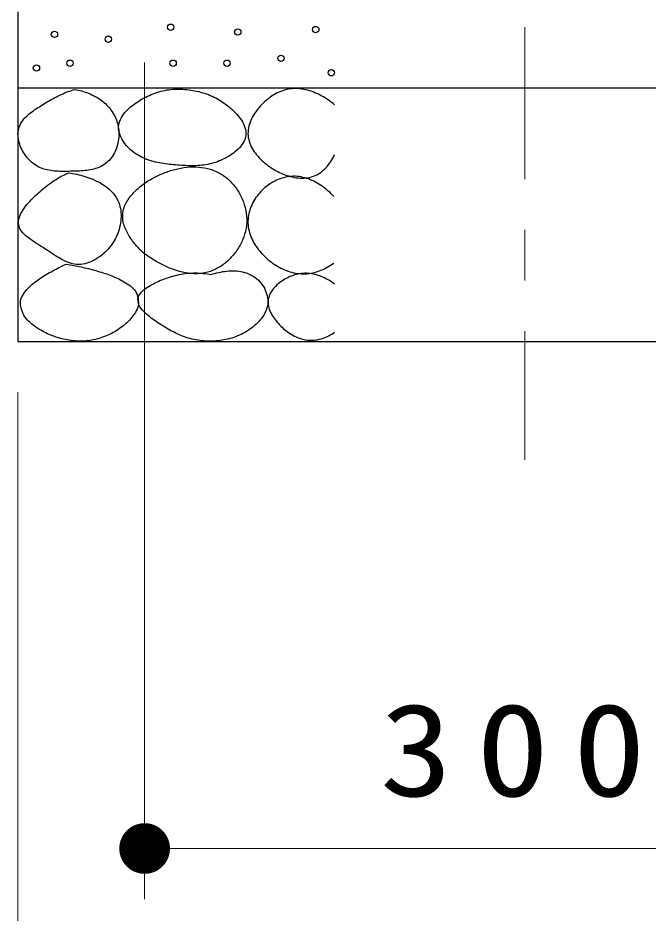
# Model space of a CAD drawing. Units: millimetres on the paper, scale 1:20. Extents: x -365 to 10, y -40 to 257.
# Drawn here: x -296.77 to -284.34, y 73.79 to 91.44 of the extents above; entities that cross this region are included whole.
import ezdxf

# ---------------------------------------------------------------- set-up
doc = ezdxf.new("R2010")
doc.units = ezdxf.units.MM
doc.linetypes.add('USER2', pattern=[6, 3, -1, 1, -1])
doc.layers.add('LY_1', color=7, linetype='Continuous', lineweight=25)
doc.styles.add('ＭＳ ゴシック', font='')
doc.styles.get('ＭＳ ゴシック').set_extended_font_data('MS Gothic')

# ---------------------------------------------------------------- blocks, each defined once
blk = doc.blocks.new('filled_dot')
at = {"color": 0, "linetype": 'Continuous', "lineweight": -2, "const_width": 1.25}
blk.add_lwpolyline([(-0.625, 0, 1), (0.625, 0, 1)], format="xyb", close=True, dxfattribs=at)

msp = doc.modelspace()

# ---------------------------------------------------------------- linework, layer by layer
at = {"layer": 'LY_1', "linetype": 'USER2', "lineweight": 13}
msp.add_line((-286.773, 127.26), (-286.773, 82.726), dxfattribs=at)
at = {"layer": 'LY_1'}
for p, q in [((-296.773, 91.56), (-296.773, 85.06)), ((-296.773, 90.06), (-276.773, 90.06)), ((-296.773, 85.06), (-276.773, 85.06))]:
    msp.add_line(p, q, dxfattribs=at)
at = {"layer": 'LY_1', "lineweight": 13}
for p, q in [((-294.273, 90.56), (-294.273, 74.06)), ((-296.773, 84.06), (-296.773, 64.06)), ((-279.273, 75.06), (-294.273, 75.06))]:
    msp.add_line(p, q, dxfattribs=at)
at = {"layer": 'LY_1'}
for centre in [(-293.758, 91.257), (-290.896, 91.21), (-296.053, 91.115), (-292.434, 91.162), (-294.988, 91.02), (-295.745, 90.547), (-293.711, 90.547), (-292.646, 90.547), (-291.582, 90.642), (-296.408, 90.453), (-290.588, 90.358)]:
    msp.add_circle(centre, 0.0625, dxfattribs=at)
for points, knots in [([(-293.679, 90.035), (-293.732, 90.031), (-293.785, 90.026), (-293.838, 90.018), (-293.89, 90.009), (-293.942, 89.997), (-293.993, 89.982), (-294.044, 89.967), (-294.094, 89.948), (-294.143, 89.928), (-294.192, 89.908), (-294.24, 89.885), (-294.286, 89.86), (-294.333, 89.835), (-294.379, 89.808), (-294.423, 89.778), (-294.467, 89.749), (-294.511, 89.718), (-294.551, 89.683), (-294.591, 89.648), (-294.63, 89.612), (-294.663, 89.571), (-294.697, 89.53), (-294.729, 89.485), (-294.75, 89.437), (-294.771, 89.39), (-294.786, 89.335), (-294.788, 89.284), (-294.789, 89.232), (-294.776, 89.178), (-294.759, 89.128), (-294.741, 89.079), (-294.713, 89.032), (-294.683, 88.988), (-294.654, 88.945), (-294.618, 88.904), (-294.58, 88.867), (-294.543, 88.83), (-294.501, 88.796), (-294.458, 88.766), (-294.414, 88.736), (-294.367, 88.71), (-294.32, 88.687), (-294.272, 88.664), (-294.222, 88.645), (-294.171, 88.629), (-294.121, 88.613), (-294.069, 88.6), (-294.017, 88.589), (-293.965, 88.577), (-293.913, 88.569), (-293.86, 88.562), (-293.808, 88.554), (-293.755, 88.549), (-293.702, 88.544), (-293.649, 88.539), (-293.596, 88.535), (-293.543, 88.532), (-293.49, 88.529), (-293.437, 88.525), (-293.384, 88.524), (-293.331, 88.524), (-293.278, 88.523), (-293.225, 88.527), (-293.172, 88.53), (-293.119, 88.535), (-293.067, 88.544), (-293.014, 88.552), (-292.962, 88.564), (-292.912, 88.579), (-292.861, 88.594), (-292.811, 88.613), (-292.762, 88.634), (-292.714, 88.656), (-292.666, 88.68), (-292.621, 88.707), (-292.575, 88.735), (-292.531, 88.764), (-292.49, 88.798), (-292.449, 88.832), (-292.409, 88.868), (-292.376, 88.909), (-292.344, 88.951), (-292.312, 88.997), (-292.295, 89.045), (-292.278, 89.094), (-292.271, 89.151), (-292.276, 89.202), (-292.281, 89.253), (-292.302, 89.305), (-292.325, 89.353), (-292.347, 89.4), (-292.379, 89.444), (-292.411, 89.486), (-292.443, 89.528), (-292.48, 89.568), (-292.517, 89.605), (-292.555, 89.642), (-292.595, 89.677), (-292.637, 89.71), (-292.678, 89.743), (-292.722, 89.774), (-292.767, 89.802), (-292.812, 89.83), (-292.859, 89.856), (-292.906, 89.879), (-292.954, 89.902), (-293.003, 89.922), (-293.053, 89.94), (-293.103, 89.958), (-293.154, 89.973), (-293.206, 89.986), (-293.257, 89.999), (-293.309, 90.009), (-293.362, 90.017), (-293.414, 90.025), (-293.467, 90.03), (-293.52, 90.033), (-293.573, 90.036), (-293.626, 90.035), (-293.679, 90.035)], [0, 0, 0, 0, 1, 1, 1, 2, 2, 2, 3, 3, 3, 4, 4, 4, 5, 5, 5, 6, 6, 6, 7, 7, 7, 8, 8, 8, 9, 9, 9, 10, 10, 10, 11, 11, 11, 12, 12, 12, 13, 13, 13, 14, 14, 14, 15, 15, 15, 16, 16, 16, 17, 17, 17, 18, 18, 18, 19, 19, 19, 20, 20, 20, 21, 21, 21, 22, 22, 22, 23, 23, 23, 24, 24, 24, 25, 25, 25, 26, 26, 26, 27, 27, 27, 28, 28, 28, 29, 29, 29, 30, 30, 30, 31, 31, 31, 32, 32, 32, 33, 33, 33, 34, 34, 34, 35, 35, 35, 36, 36, 36, 37, 37, 37, 38, 38, 38, 39, 39, 39, 40, 40, 40, 40]), ([(-290.523, 89.725), (-290.563, 89.758), (-290.603, 89.79), (-290.644, 89.819), (-290.686, 89.848), (-290.73, 89.875), (-290.775, 89.899), (-290.82, 89.924), (-290.866, 89.946), (-290.913, 89.965), (-290.96, 89.984), (-291.009, 90.001), (-291.058, 90.014), (-291.108, 90.027), (-291.158, 90.037), (-291.209, 90.042), (-291.26, 90.047), (-291.311, 90.048), (-291.362, 90.044), (-291.413, 90.039), (-291.464, 90.029), (-291.512, 90.015), (-291.561, 90.001), (-291.609, 89.981), (-291.655, 89.959), (-291.7, 89.936), (-291.744, 89.909), (-291.786, 89.88), (-291.828, 89.851), (-291.868, 89.818), (-291.905, 89.784), (-291.943, 89.749), (-291.979, 89.713), (-292.012, 89.674), (-292.045, 89.635), (-292.077, 89.594), (-292.104, 89.552), (-292.132, 89.509), (-292.158, 89.464), (-292.177, 89.417), (-292.197, 89.37), (-292.215, 89.321), (-292.224, 89.271), (-292.233, 89.221), (-292.236, 89.169), (-292.232, 89.119), (-292.228, 89.068), (-292.215, 89.017), (-292.198, 88.97), (-292.181, 88.922), (-292.156, 88.876), (-292.13, 88.833), (-292.103, 88.789), (-292.071, 88.748), (-292.038, 88.71), (-292.005, 88.671), (-291.968, 88.635), (-291.93, 88.601), (-291.892, 88.568), (-291.851, 88.536), (-291.809, 88.507), (-291.767, 88.478), (-291.723, 88.451), (-291.679, 88.427), (-291.634, 88.402), (-291.588, 88.38), (-291.54, 88.361), (-291.493, 88.342), (-291.444, 88.325), (-291.395, 88.312), (-291.346, 88.299), (-291.295, 88.289), (-291.244, 88.284), (-291.194, 88.279), (-291.142, 88.278), (-291.091, 88.283), (-291.041, 88.288), (-290.99, 88.299), (-290.942, 88.316), (-290.895, 88.333), (-290.848, 88.358), (-290.807, 88.387), (-290.765, 88.416), (-290.727, 88.452), (-290.693, 88.489), (-290.658, 88.526), (-290.627, 88.568), (-290.599, 88.61), (-290.57, 88.652), (-290.547, 88.698), (-290.523, 88.743)], [0, 0, 0, 0, 1, 1, 1, 2, 2, 2, 3, 3, 3, 4, 4, 4, 5, 5, 5, 6, 6, 6, 7, 7, 7, 8, 8, 8, 9, 9, 9, 10, 10, 10, 11, 11, 11, 12, 12, 12, 13, 13, 13, 14, 14, 14, 15, 15, 15, 16, 16, 16, 17, 17, 17, 18, 18, 18, 19, 19, 19, 20, 20, 20, 21, 21, 21, 22, 22, 22, 23, 23, 23, 24, 24, 24, 25, 25, 25, 26, 26, 26, 27, 27, 27, 28, 28, 28, 29, 29, 29, 30, 30, 30, 30]), ([(-295.651, 90.03), (-295.696, 90.016), (-295.741, 90.002), (-295.785, 89.986), (-295.83, 89.969), (-295.873, 89.951), (-295.916, 89.931), (-295.959, 89.911), (-296.001, 89.89), (-296.043, 89.868), (-296.085, 89.846), (-296.126, 89.823), (-296.167, 89.799), (-296.208, 89.776), (-296.249, 89.751), (-296.289, 89.726), (-296.33, 89.702), (-296.37, 89.677), (-296.409, 89.651), (-296.448, 89.624), (-296.488, 89.597), (-296.524, 89.568), (-296.561, 89.538), (-296.598, 89.508), (-296.63, 89.473), (-296.662, 89.438), (-296.693, 89.401), (-296.716, 89.36), (-296.738, 89.32), (-296.756, 89.274), (-296.765, 89.228), (-296.774, 89.183), (-296.774, 89.134), (-296.769, 89.087), (-296.765, 89.04), (-296.753, 88.993), (-296.738, 88.949), (-296.724, 88.904), (-296.704, 88.86), (-296.682, 88.819), (-296.659, 88.777), (-296.633, 88.737), (-296.604, 88.7), (-296.575, 88.663), (-296.543, 88.628), (-296.507, 88.597), (-296.472, 88.566), (-296.433, 88.537), (-296.392, 88.515), (-296.351, 88.492), (-296.306, 88.474), (-296.262, 88.459), (-296.217, 88.445), (-296.17, 88.436), (-296.123, 88.428), (-296.077, 88.421), (-296.029, 88.418), (-295.982, 88.415), (-295.935, 88.413), (-295.887, 88.413), (-295.84, 88.413), (-295.793, 88.413), (-295.745, 88.414), (-295.698, 88.415), (-295.651, 88.416), (-295.604, 88.417), (-295.556, 88.42), (-295.509, 88.423), (-295.462, 88.426), (-295.415, 88.433), (-295.368, 88.439), (-295.321, 88.446), (-295.276, 88.458), (-295.23, 88.47), (-295.184, 88.485), (-295.142, 88.505), (-295.1, 88.526), (-295.058, 88.551), (-295.023, 88.581), (-294.987, 88.611), (-294.955, 88.648), (-294.927, 88.685), (-294.899, 88.723), (-294.875, 88.765), (-294.855, 88.808), (-294.835, 88.851), (-294.819, 88.896), (-294.807, 88.941), (-294.795, 88.987), (-294.787, 89.034), (-294.783, 89.081), (-294.778, 89.128), (-294.778, 89.176), (-294.783, 89.223), (-294.787, 89.269), (-294.796, 89.317), (-294.808, 89.362), (-294.821, 89.407), (-294.838, 89.452), (-294.859, 89.494), (-294.879, 89.537), (-294.904, 89.578), (-294.931, 89.616), (-294.958, 89.655), (-294.989, 89.691), (-295.023, 89.724), (-295.056, 89.758), (-295.093, 89.788), (-295.13, 89.816), (-295.168, 89.845), (-295.209, 89.87), (-295.25, 89.893), (-295.291, 89.916), (-295.334, 89.936), (-295.378, 89.954), (-295.422, 89.971), (-295.467, 89.987), (-295.512, 90), (-295.558, 90.012), (-295.604, 90.021), (-295.651, 90.03)], [0, 0, 0, 0, 1, 1, 1, 2, 2, 2, 3, 3, 3, 4, 4, 4, 5, 5, 5, 6, 6, 6, 7, 7, 7, 8, 8, 8, 9, 9, 9, 10, 10, 10, 11, 11, 11, 12, 12, 12, 13, 13, 13, 14, 14, 14, 15, 15, 15, 16, 16, 16, 17, 17, 17, 18, 18, 18, 19, 19, 19, 20, 20, 20, 21, 21, 21, 22, 22, 22, 23, 23, 23, 24, 24, 24, 25, 25, 25, 26, 26, 26, 27, 27, 27, 28, 28, 28, 29, 29, 29, 30, 30, 30, 31, 31, 31, 32, 32, 32, 33, 33, 33, 34, 34, 34, 35, 35, 35, 36, 36, 36, 37, 37, 37, 38, 38, 38, 39, 39, 39, 40, 40, 40, 40]), ([(-294.315, 86.818), (-294.251, 86.772), (-294.187, 86.726), (-294.12, 86.684), (-294.053, 86.643), (-293.985, 86.603), (-293.914, 86.568), (-293.844, 86.533), (-293.772, 86.501), (-293.697, 86.475), (-293.623, 86.449), (-293.547, 86.426), (-293.47, 86.412), (-293.393, 86.399), (-293.313, 86.39), (-293.235, 86.393), (-293.157, 86.396), (-293.077, 86.408), (-293.002, 86.431), (-292.928, 86.454), (-292.855, 86.49), (-292.788, 86.531), (-292.722, 86.572), (-292.66, 86.623), (-292.604, 86.677), (-292.548, 86.732), (-292.496, 86.793), (-292.452, 86.858), (-292.408, 86.923), (-292.369, 86.993), (-292.339, 87.065), (-292.309, 87.137), (-292.285, 87.214), (-292.272, 87.291), (-292.259, 87.368), (-292.255, 87.449), (-292.261, 87.527), (-292.266, 87.605), (-292.283, 87.684), (-292.306, 87.758), (-292.329, 87.833), (-292.361, 87.907), (-292.399, 87.975), (-292.438, 88.043), (-292.484, 88.109), (-292.536, 88.167), (-292.587, 88.226), (-292.647, 88.281), (-292.71, 88.326), (-292.774, 88.37), (-292.846, 88.408), (-292.919, 88.436), (-292.992, 88.464), (-293.07, 88.482), (-293.148, 88.492), (-293.225, 88.503), (-293.305, 88.504), (-293.384, 88.5), (-293.462, 88.496), (-293.541, 88.483), (-293.617, 88.466), (-293.694, 88.45), (-293.77, 88.427), (-293.844, 88.4), (-293.918, 88.373), (-293.991, 88.341), (-294.06, 88.306), (-294.13, 88.27), (-294.199, 88.23), (-294.264, 88.185), (-294.328, 88.14), (-294.391, 88.092), (-294.447, 88.037), (-294.503, 87.982), (-294.558, 87.922), (-294.599, 87.856), (-294.64, 87.791), (-294.678, 87.716), (-294.694, 87.641), (-294.71, 87.566), (-294.708, 87.483), (-294.694, 87.407), (-294.679, 87.332), (-294.643, 87.257), (-294.607, 87.188), (-294.57, 87.119), (-294.522, 87.055), (-294.474, 86.993), (-294.425, 86.932), (-294.37, 86.875), (-294.315, 86.818)], [0, 0, 0, 0, 1, 1, 1, 2, 2, 2, 3, 3, 3, 4, 4, 4, 5, 5, 5, 6, 6, 6, 7, 7, 7, 8, 8, 8, 9, 9, 9, 10, 10, 10, 11, 11, 11, 12, 12, 12, 13, 13, 13, 14, 14, 14, 15, 15, 15, 16, 16, 16, 17, 17, 17, 18, 18, 18, 19, 19, 19, 20, 20, 20, 21, 21, 21, 22, 22, 22, 23, 23, 23, 24, 24, 24, 25, 25, 25, 26, 26, 26, 27, 27, 27, 28, 28, 28, 29, 29, 29, 30, 30, 30, 30]), ([(-295.777, 88.383), (-295.828, 88.36), (-295.878, 88.337), (-295.927, 88.311), (-295.976, 88.284), (-296.023, 88.255), (-296.069, 88.225), (-296.115, 88.194), (-296.16, 88.161), (-296.203, 88.127), (-296.247, 88.093), (-296.29, 88.058), (-296.331, 88.021), (-296.373, 87.985), (-296.414, 87.948), (-296.454, 87.909), (-296.493, 87.87), (-296.532, 87.83), (-296.568, 87.788), (-296.604, 87.747), (-296.64, 87.704), (-296.67, 87.657), (-296.699, 87.611), (-296.73, 87.561), (-296.745, 87.51), (-296.76, 87.458), (-296.769, 87.397), (-296.758, 87.346), (-296.747, 87.295), (-296.711, 87.246), (-296.677, 87.203), (-296.643, 87.161), (-296.597, 87.127), (-296.553, 87.093), (-296.51, 87.059), (-296.463, 87.029), (-296.417, 86.998), (-296.37, 86.968), (-296.323, 86.939), (-296.277, 86.909), (-296.23, 86.879), (-296.184, 86.848), (-296.138, 86.818), (-296.091, 86.788), (-296.046, 86.756), (-295.998, 86.728), (-295.951, 86.699), (-295.903, 86.67), (-295.853, 86.647), (-295.803, 86.624), (-295.751, 86.602), (-295.697, 86.591), (-295.644, 86.579), (-295.587, 86.575), (-295.532, 86.579), (-295.478, 86.583), (-295.423, 86.598), (-295.371, 86.616), (-295.319, 86.634), (-295.269, 86.66), (-295.222, 86.689), (-295.175, 86.718), (-295.13, 86.752), (-295.089, 86.788), (-295.047, 86.824), (-295.008, 86.864), (-294.973, 86.907), (-294.937, 86.949), (-294.905, 86.995), (-294.877, 87.042), (-294.849, 87.09), (-294.824, 87.14), (-294.804, 87.191), (-294.784, 87.243), (-294.768, 87.296), (-294.757, 87.35), (-294.746, 87.404), (-294.739, 87.46), (-294.738, 87.515), (-294.737, 87.57), (-294.74, 87.627), (-294.75, 87.68), (-294.761, 87.734), (-294.777, 87.789), (-294.8, 87.838), (-294.824, 87.888), (-294.855, 87.935), (-294.89, 87.978), (-294.925, 88.02), (-294.966, 88.058), (-295.009, 88.093), (-295.052, 88.128), (-295.099, 88.158), (-295.147, 88.185), (-295.195, 88.212), (-295.246, 88.236), (-295.297, 88.258), (-295.347, 88.279), (-295.4, 88.297), (-295.453, 88.314), (-295.506, 88.33), (-295.56, 88.343), (-295.614, 88.355), (-295.668, 88.367), (-295.723, 88.375), (-295.777, 88.383)], [0, 0, 0, 0, 1, 1, 1, 2, 2, 2, 3, 3, 3, 4, 4, 4, 5, 5, 5, 6, 6, 6, 7, 7, 7, 8, 8, 8, 9, 9, 9, 10, 10, 10, 11, 11, 11, 12, 12, 12, 13, 13, 13, 14, 14, 14, 15, 15, 15, 16, 16, 16, 17, 17, 17, 18, 18, 18, 19, 19, 19, 20, 20, 20, 21, 21, 21, 22, 22, 22, 23, 23, 23, 24, 24, 24, 25, 25, 25, 26, 26, 26, 27, 27, 27, 28, 28, 28, 29, 29, 29, 30, 30, 30, 31, 31, 31, 32, 32, 32, 33, 33, 33, 34, 34, 34, 35, 35, 35, 35]), ([(-290.539, 87.919), (-290.575, 87.956), (-290.611, 87.992), (-290.649, 88.026), (-290.687, 88.059), (-290.728, 88.091), (-290.77, 88.12), (-290.811, 88.149), (-290.855, 88.176), (-290.9, 88.2), (-290.945, 88.224), (-290.992, 88.246), (-291.04, 88.263), (-291.087, 88.28), (-291.137, 88.294), (-291.187, 88.303), (-291.237, 88.312), (-291.289, 88.317), (-291.339, 88.316), (-291.39, 88.315), (-291.442, 88.308), (-291.491, 88.298), (-291.541, 88.287), (-291.59, 88.271), (-291.637, 88.252), (-291.684, 88.233), (-291.73, 88.21), (-291.774, 88.183), (-291.817, 88.157), (-291.859, 88.126), (-291.898, 88.093), (-291.936, 88.06), (-291.973, 88.024), (-292.006, 87.986), (-292.04, 87.947), (-292.07, 87.906), (-292.097, 87.863), (-292.124, 87.82), (-292.148, 87.774), (-292.168, 87.727), (-292.188, 87.68), (-292.204, 87.631), (-292.215, 87.582), (-292.226, 87.532), (-292.233, 87.481), (-292.234, 87.43), (-292.235, 87.379), (-292.23, 87.327), (-292.221, 87.278), (-292.211, 87.228), (-292.196, 87.178), (-292.177, 87.131), (-292.159, 87.083), (-292.136, 87.037), (-292.11, 86.993), (-292.085, 86.949), (-292.056, 86.907), (-292.024, 86.867), (-291.993, 86.827), (-291.959, 86.788), (-291.923, 86.752), (-291.887, 86.716), (-291.849, 86.682), (-291.809, 86.65), (-291.769, 86.619), (-291.727, 86.589), (-291.684, 86.562), (-291.64, 86.535), (-291.595, 86.51), (-291.549, 86.489), (-291.503, 86.468), (-291.455, 86.449), (-291.406, 86.435), (-291.357, 86.42), (-291.307, 86.408), (-291.257, 86.401), (-291.207, 86.394), (-291.155, 86.391), (-291.104, 86.393), (-291.053, 86.394), (-291.002, 86.401), (-290.952, 86.412), (-290.903, 86.422), (-290.854, 86.438), (-290.806, 86.456), (-290.759, 86.475), (-290.712, 86.497), (-290.668, 86.522), (-290.623, 86.547), (-290.581, 86.575), (-290.539, 86.604)], [0, 0, 0, 0, 1, 1, 1, 2, 2, 2, 3, 3, 3, 4, 4, 4, 5, 5, 5, 6, 6, 6, 7, 7, 7, 8, 8, 8, 9, 9, 9, 10, 10, 10, 11, 11, 11, 12, 12, 12, 13, 13, 13, 14, 14, 14, 15, 15, 15, 16, 16, 16, 17, 17, 17, 18, 18, 18, 19, 19, 19, 20, 20, 20, 21, 21, 21, 22, 22, 22, 23, 23, 23, 24, 24, 24, 25, 25, 25, 26, 26, 26, 27, 27, 27, 28, 28, 28, 29, 29, 29, 30, 30, 30, 30]), ([(-295.818, 86.586), (-295.908, 86.543), (-295.998, 86.501), (-296.085, 86.453), (-296.172, 86.405), (-296.26, 86.356), (-296.341, 86.299), (-296.422, 86.242), (-296.509, 86.184), (-296.572, 86.111), (-296.636, 86.037), (-296.709, 85.947), (-296.723, 85.858), (-296.736, 85.768), (-296.7, 85.657), (-296.654, 85.575), (-296.608, 85.492), (-296.525, 85.422), (-296.447, 85.362), (-296.37, 85.301), (-296.28, 85.252), (-296.191, 85.211), (-296.101, 85.169), (-296.005, 85.136), (-295.909, 85.112), (-295.813, 85.088), (-295.713, 85.072), (-295.615, 85.067), (-295.516, 85.063), (-295.414, 85.068), (-295.317, 85.085), (-295.22, 85.102), (-295.123, 85.132), (-295.032, 85.169), (-294.94, 85.207), (-294.851, 85.256), (-294.77, 85.312), (-294.689, 85.369), (-294.608, 85.434), (-294.547, 85.509), (-294.485, 85.585), (-294.415, 85.676), (-294.4, 85.766), (-294.384, 85.856), (-294.407, 85.97), (-294.453, 86.049), (-294.5, 86.128), (-294.598, 86.186), (-294.682, 86.238), (-294.765, 86.291), (-294.86, 86.327), (-294.952, 86.364), (-295.044, 86.4), (-295.14, 86.429), (-295.236, 86.456), (-295.331, 86.484), (-295.428, 86.507), (-295.525, 86.529), (-295.623, 86.55), (-295.72, 86.568), (-295.818, 86.586)], [0, 0, 0, 0, 1, 1, 1, 2, 2, 2, 3, 3, 3, 4, 4, 4, 5, 5, 5, 6, 6, 6, 7, 7, 7, 8, 8, 8, 9, 9, 9, 10, 10, 10, 11, 11, 11, 12, 12, 12, 13, 13, 13, 14, 14, 14, 15, 15, 15, 16, 16, 16, 17, 17, 17, 18, 18, 18, 19, 19, 19, 20, 20, 20, 20]), ([(-292.963, 86.379), (-293.015, 86.388), (-293.067, 86.397), (-293.12, 86.402), (-293.172, 86.408), (-293.225, 86.411), (-293.278, 86.411), (-293.331, 86.411), (-293.384, 86.408), (-293.436, 86.403), (-293.489, 86.397), (-293.541, 86.388), (-293.593, 86.378), (-293.644, 86.367), (-293.695, 86.354), (-293.746, 86.339), (-293.797, 86.324), (-293.847, 86.307), (-293.896, 86.288), (-293.946, 86.27), (-293.995, 86.249), (-294.042, 86.227), (-294.09, 86.204), (-294.137, 86.18), (-294.182, 86.152), (-294.226, 86.123), (-294.272, 86.094), (-294.308, 86.057), (-294.345, 86.02), (-294.386, 85.976), (-294.399, 85.929), (-294.412, 85.882), (-294.403, 85.822), (-294.385, 85.775), (-294.367, 85.729), (-294.326, 85.688), (-294.29, 85.649), (-294.255, 85.611), (-294.213, 85.577), (-294.172, 85.544), (-294.131, 85.511), (-294.087, 85.481), (-294.044, 85.451), (-294, 85.421), (-293.956, 85.392), (-293.911, 85.364), (-293.866, 85.336), (-293.821, 85.309), (-293.775, 85.283), (-293.729, 85.258), (-293.682, 85.233), (-293.634, 85.211), (-293.586, 85.189), (-293.537, 85.168), (-293.488, 85.151), (-293.438, 85.133), (-293.387, 85.118), (-293.336, 85.106), (-293.284, 85.093), (-293.232, 85.084), (-293.18, 85.077), (-293.128, 85.071), (-293.075, 85.066), (-293.022, 85.065), (-292.969, 85.064), (-292.916, 85.065), (-292.864, 85.069), (-292.811, 85.073), (-292.758, 85.08), (-292.707, 85.09), (-292.655, 85.099), (-292.603, 85.112), (-292.553, 85.127), (-292.502, 85.143), (-292.452, 85.161), (-292.404, 85.182), (-292.356, 85.204), (-292.309, 85.228), (-292.264, 85.255), (-292.219, 85.283), (-292.175, 85.313), (-292.134, 85.346), (-292.093, 85.379), (-292.053, 85.415), (-292.018, 85.454), (-291.983, 85.493), (-291.949, 85.535), (-291.923, 85.58), (-291.896, 85.625), (-291.872, 85.675), (-291.859, 85.725), (-291.846, 85.775), (-291.839, 85.83), (-291.842, 85.881), (-291.846, 85.933), (-291.859, 85.987), (-291.878, 86.035), (-291.896, 86.084), (-291.922, 86.132), (-291.952, 86.175), (-291.982, 86.218), (-292.018, 86.258), (-292.058, 86.293), (-292.097, 86.327), (-292.143, 86.356), (-292.189, 86.38), (-292.236, 86.403), (-292.288, 86.419), (-292.339, 86.431), (-292.39, 86.443), (-292.443, 86.449), (-292.496, 86.451), (-292.548, 86.454), (-292.602, 86.451), (-292.654, 86.446), (-292.707, 86.441), (-292.759, 86.432), (-292.81, 86.421), (-292.862, 86.41), (-292.913, 86.394), (-292.963, 86.379)], [0, 0, 0, 0, 1, 1, 1, 2, 2, 2, 3, 3, 3, 4, 4, 4, 5, 5, 5, 6, 6, 6, 7, 7, 7, 8, 8, 8, 9, 9, 9, 10, 10, 10, 11, 11, 11, 12, 12, 12, 13, 13, 13, 14, 14, 14, 15, 15, 15, 16, 16, 16, 17, 17, 17, 18, 18, 18, 19, 19, 19, 20, 20, 20, 21, 21, 21, 22, 22, 22, 23, 23, 23, 24, 24, 24, 25, 25, 25, 26, 26, 26, 27, 27, 27, 28, 28, 28, 29, 29, 29, 30, 30, 30, 31, 31, 31, 32, 32, 32, 33, 33, 33, 34, 34, 34, 35, 35, 35, 36, 36, 36, 37, 37, 37, 38, 38, 38, 39, 39, 39, 40, 40, 40, 40]), ([(-290.523, 86.192), (-290.56, 86.217), (-290.598, 86.242), (-290.637, 86.265), (-290.675, 86.287), (-290.715, 86.308), (-290.756, 86.326), (-290.797, 86.344), (-290.839, 86.36), (-290.882, 86.372), (-290.925, 86.385), (-290.97, 86.394), (-291.014, 86.399), (-291.058, 86.404), (-291.104, 86.406), (-291.148, 86.402), (-291.193, 86.399), (-291.237, 86.391), (-291.281, 86.38), (-291.324, 86.369), (-291.366, 86.354), (-291.408, 86.337), (-291.449, 86.319), (-291.489, 86.298), (-291.527, 86.275), (-291.565, 86.251), (-291.602, 86.225), (-291.636, 86.196), (-291.67, 86.167), (-291.702, 86.135), (-291.73, 86.101), (-291.758, 86.066), (-291.784, 86.028), (-291.802, 85.987), (-291.82, 85.947), (-291.834, 85.902), (-291.837, 85.858), (-291.841, 85.815), (-291.834, 85.768), (-291.823, 85.725), (-291.812, 85.682), (-291.792, 85.641), (-291.771, 85.602), (-291.75, 85.562), (-291.724, 85.525), (-291.697, 85.489), (-291.67, 85.454), (-291.64, 85.42), (-291.61, 85.387), (-291.579, 85.355), (-291.546, 85.324), (-291.511, 85.295), (-291.477, 85.267), (-291.441, 85.24), (-291.403, 85.216), (-291.365, 85.192), (-291.326, 85.17), (-291.285, 85.151), (-291.245, 85.133), (-291.202, 85.117), (-291.159, 85.105), (-291.116, 85.094), (-291.071, 85.086), (-291.027, 85.083), (-290.982, 85.08), (-290.937, 85.082), (-290.893, 85.088), (-290.848, 85.095), (-290.804, 85.106), (-290.762, 85.12), (-290.72, 85.135), (-290.678, 85.153), (-290.639, 85.173), (-290.599, 85.193), (-290.561, 85.218), (-290.523, 85.242)], [0, 0, 0, 0, 1, 1, 1, 2, 2, 2, 3, 3, 3, 4, 4, 4, 5, 5, 5, 6, 6, 6, 7, 7, 7, 8, 8, 8, 9, 9, 9, 10, 10, 10, 11, 11, 11, 12, 12, 12, 13, 13, 13, 14, 14, 14, 15, 15, 15, 16, 16, 16, 17, 17, 17, 18, 18, 18, 19, 19, 19, 20, 20, 20, 21, 21, 21, 22, 22, 22, 23, 23, 23, 24, 24, 24, 25, 25, 25, 25])]:
    msp.add_open_spline(points, degree=3, knots=knots, dxfattribs=at)

# ---------------------------------------------------------------- block references
at = {"layer": 'LY_1', "lineweight": 13, "xscale": 0.4, "yscale": 0.4}
msp.add_blockref('filled_dot', (-294.273, 75.06), dxfattribs=at)

# ---------------------------------------------------------------- texts
at = {"layer": 'LY_1', "insert": (-286.773, 76.06), "char_height": 1.833, "attachment_point": 8, "style": 'ＭＳ ゴシック'}
msp.add_mtext('\\T1.33;\\W1.15;300', dxfattribs=at)

doc.saveas('drawing.dxf')
